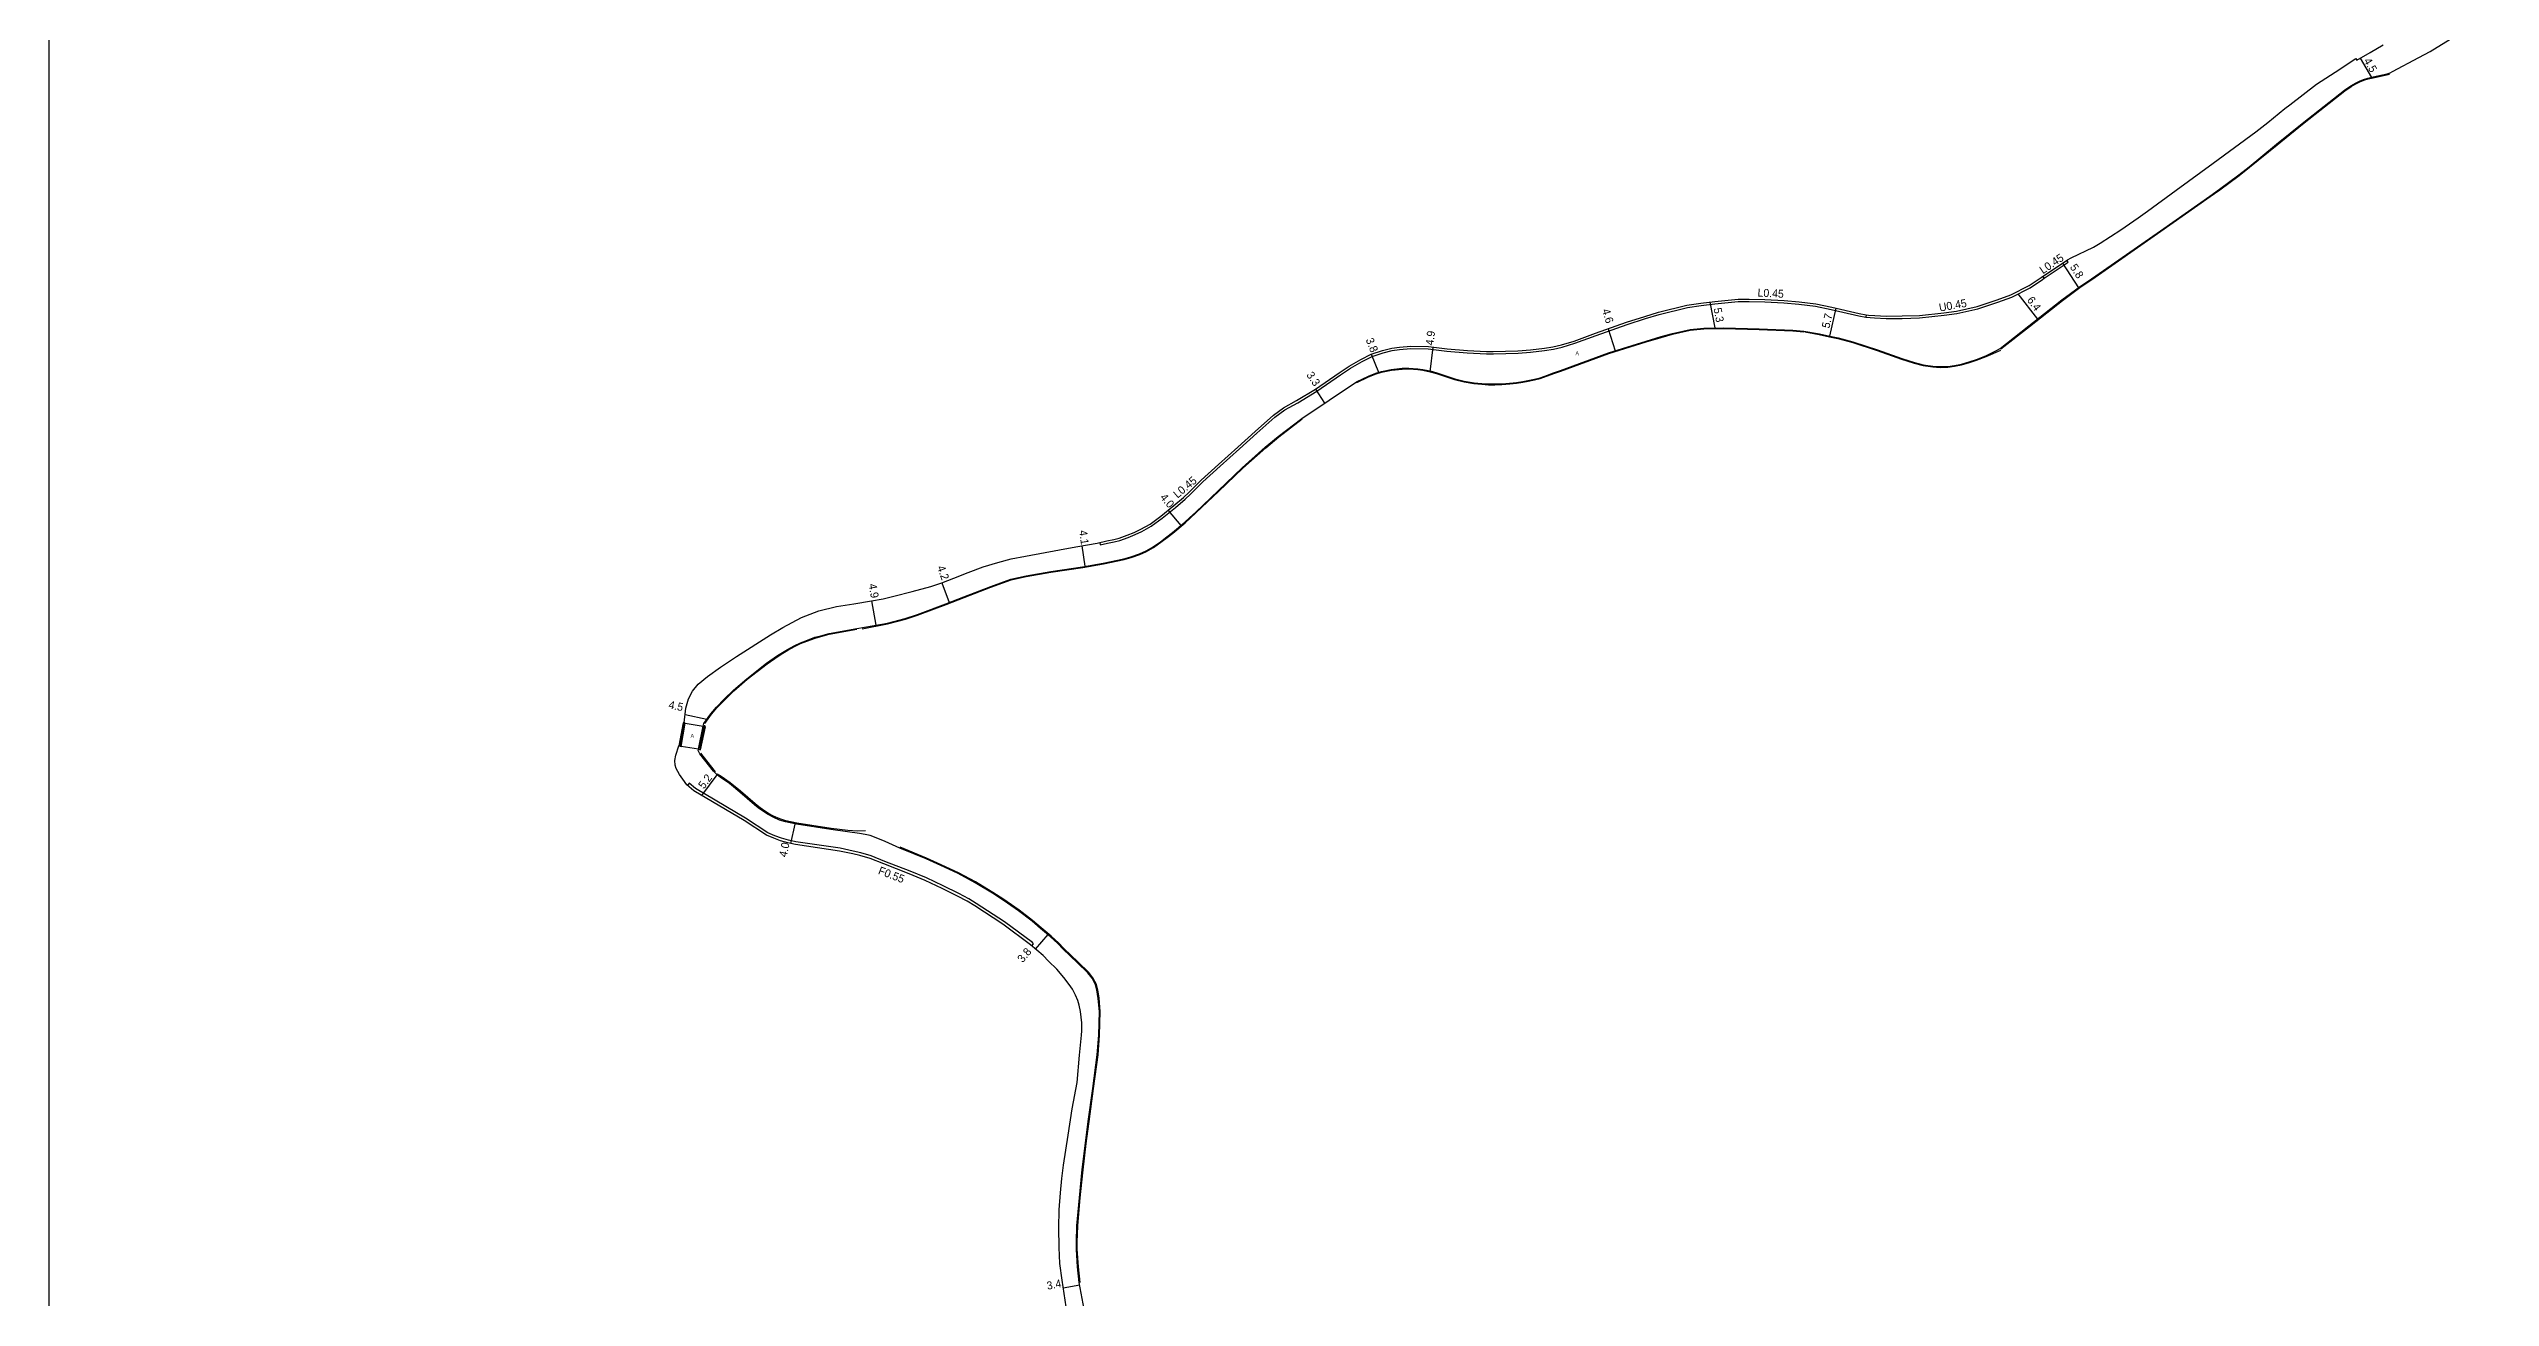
# Model space of a CAD drawing. Header units: metres. Extents: x -28000 to -24000, y -111000 to -108000.
# Drawn here: x -28000 to -27511.8, y -109093.5 to -108844 of the extents above; entities that cross this region are included whole.
import ezdxf

# ---------------------------------------------------------------- set-up
doc = ezdxf.new("R2010")
doc.units = ezdxf.units.M
doc.header["$LTSCALE"] = 2.5
for name, color, linetype in [('側溝・桝', 7, 'Continuous'), ('図郭', 7, 'Continuous'), ('幅員', 7, 'Continuous'), ('歩道・分離帯・安全施設', 7, 'Continuous'), ('舗装', 7, 'Continuous'), ('道路', 7, 'Continuous')]:
    doc.layers.add(name, color=color, linetype=linetype)
doc.styles.get("Standard").update_dxf_attribs({"font": ''})
doc.styles.add('YOKO_DECO', font='')
doc.styles.get('Standard').set_extended_font_data('@MS PGothic')
doc.styles.get('YOKO_DECO').set_extended_font_data('MS PGothic')

msp = doc.modelspace()

# ---------------------------------------------------------------- linework, layer by layer
at = {"layer": '側溝・桝'}
for points in [[(-27600.94, -108889.88), (-27596.18, -108886.7), (-27596.45, -108886.31)], [(-27636.55, -108897.21), (-27636.6, -108897.68), (-27634.88, -108897.82), (-27632.55, -108897.92), (-27629.34, -108897.9), (-27625.88, -108897.8), (-27620.98, -108897.25), (-27618.44, -108896.92), (-27614.21, -108896), (-27610.23, -108894.64), (-27607.45, -108893.65), (-27603.75, -108891.77), (-27601.32, -108890.14), (-27600.94, -108889.88), (-27601.21, -108889.49)], [(-27789.81, -108942.69), (-27789.72, -108943.15), (-27788.29, -108942.85), (-27786.93, -108942.55), (-27785.85, -108942.27), (-27784.17, -108941.69), (-27782.73, -108941.12), (-27781.42, -108940.47), (-27779.52, -108939.41), (-27777.36, -108937.84), (-27774.7, -108935.7), (-27772.75, -108934.05), (-27771.68, -108933.03), (-27769.23, -108930.58), (-27765.77, -108927.46), (-27761.9, -108923.99), (-27758.43, -108920.88), (-27754.79, -108917.65), (-27752.85, -108916.21), (-27750.25, -108914.76), (-27746.44, -108912.48), (-27741.68, -108909.17), (-27739.69, -108907.88), (-27737.38, -108906.53), (-27735.38, -108905.53), (-27733.15, -108904.8), (-27731.34, -108904.35), (-27729.86, -108904.11), (-27727.63, -108903.94), (-27724.13, -108904.01), (-27720.43, -108904.47), (-27716.33, -108904.82), (-27712.52, -108904.98), (-27711.12, -108905.02), (-27706.19, -108904.84), (-27703.68, -108904.67), (-27700.86, -108904.35), (-27699.12, -108904.08), (-27697.37, -108903.67), (-27694.8, -108902.89), (-27690.56, -108901.32), (-27684.36, -108899.13), (-27680.7, -108897.95), (-27677.96, -108897.11), (-27672.32, -108895.73), (-27669.57, -108895.36), (-27666.8, -108894.98), (-27662.17, -108894.56), (-27659.98, -108894.54), (-27656.85, -108894.59), (-27653, -108894.8), (-27650, -108895.06), (-27646.69, -108895.47), (-27643.54, -108896.12), (-27638.06, -108897.41), (-27636.6, -108897.68)], [(-27803.43, -109023.3), (-27803.07, -109022.88), (-27803.31, -109022.67), (-27808.89, -109018.52), (-27814.53, -109014.86), (-27816.04, -109013.93), (-27818.01, -109012.85), (-27821.13, -109011.31), (-27824.5, -109009.71), (-27827.76, -109008.4), (-27832.79, -109006.43), (-27835.57, -109005.35), (-27837.64, -109004.7), (-27839.12, -109004.36), (-27841.76, -109003.82), (-27850.61, -109002.52), (-27852.1, -109002.19), (-27853.5, -109001.82), (-27854.8, -109001.3), (-27856.24, -109000.7), (-27860.67, -108997.79), (-27870.67, -108991.88), (-27871.95, -108990.81), (-27872.31, -108991.24)]]:
    msp.add_lwpolyline(points, dxfattribs=at)
at = {"layer": '図郭'}
msp.add_lwpolyline([(-28000, -109200), (-27200, -109200), (-27200, -108600), (-28000, -108600)], close=True, dxfattribs=at)
at = {"layer": '幅員'}
for points in [[(-27537.74, -108845.87), (-27535.53, -108849.74)], [(-27597.28, -108886.87), (-27594.13, -108891.78)], [(-27606.24, -108893.03), (-27602.3, -108898.04)], [(-27667.83, -108894.64), (-27666.81, -108899.81)], [(-27643.85, -108901.43), (-27642.54, -108895.87)], [(-27723.78, -108908.56), (-27723.17, -108903.65)], [(-27688.15, -108899.97), (-27686.77, -108904.39)], [(-27735.56, -108905.09), (-27734.11, -108908.63)], [(-27746.7, -108912.08), (-27744.86, -108914.85)], [(-27776.18, -108936.28), (-27773.62, -108939.3)], [(-27793.4, -108943.35), (-27792.79, -108947.46)], [(-27821.43, -108950.76), (-27819.92, -108954.7)], [(-27835.45, -108954.36), (-27834.62, -108959.2)], [(-27872.75, -108977.1), (-27868.38, -108978.01)], [(-27869.41, -108993.27), (-27866.33, -108989.14)], [(-27851.62, -109002.87), (-27850.76, -108998.96)], [(-27802.65, -109023.98), (-27800.18, -109021.07)], [(-27797.15, -109091.65), (-27793.85, -109091.03)]]:
    msp.add_lwpolyline(points, dxfattribs=at)
at = {"layer": '歩道・分離帯・安全施設'}
for points in [[(-27609.66, -108904.02), (-27603.93, -108899.51), (-27597.32, -108894.31), (-27594.61, -108892.31), (-27593.82, -108891.73), (-27591.44, -108890.13), (-27577.63, -108880.51), (-27567.76, -108873.57), (-27565.83, -108872.19), (-27561.99, -108869.36), (-27559.89, -108867.72), (-27554.38, -108863.23), (-27548.94, -108858.81), (-27540.81, -108852.43), (-27539.55, -108851.55), (-27538.64, -108851.01), (-27537.82, -108850.64), (-27537.07, -108850.3), (-27536.2, -108850.05), (-27535.17, -108849.8), (-27531.91, -108849.1)], [(-27738.43, -108910.73), (-27736.06, -108909.58), (-27734.57, -108908.96), (-27733.46, -108908.64), (-27731.51, -108908.24), (-27729.37, -108908.03), (-27728, -108908), (-27726.22, -108908.11), (-27725.22, -108908.26), (-27723.78, -108908.56), (-27722.49, -108908.9), (-27718.89, -108910.13), (-27716.98, -108910.59), (-27715, -108910.91), (-27713.42, -108911.04), (-27712.08, -108911.16), (-27710.8, -108911.17), (-27709.4, -108911.13), (-27707.85, -108911), (-27706.5, -108910.85), (-27705.23, -108910.67), (-27704.17, -108910.47), (-27702.88, -108910.2), (-27701.74, -108909.94), (-27700.26, -108909.4), (-27699.04, -108908.94), (-27697.65, -108908.46), (-27688.04, -108904.94), (-27680.54, -108902.61), (-27677.53, -108901.7), (-27675.29, -108901.08), (-27671.74, -108900.29), (-27669.04, -108900.01), (-27665.02, -108899.91), (-27657.97, -108900.12), (-27651.25, -108900.42), (-27649.02, -108900.58)], [(-27648.83, -108900.61), (-27645.95, -108901.15), (-27643.88, -108901.57), (-27642.21, -108901.96), (-27639.24, -108902.73), (-27634.38, -108904.32), (-27629.48, -108906.08), (-27626.96, -108906.85), (-27625.17, -108907.3), (-27623.26, -108907.6), (-27621.77, -108907.7), (-27620.21, -108907.66), (-27618.87, -108907.49), (-27617.49, -108907.19), (-27615.91, -108906.75), (-27614.47, -108906.27), (-27612.59, -108905.54), (-27609.65, -108904.28)], [(-27837.36, -108959.95), (-27832.25, -108958.94), (-27828.7, -108958.01), (-27826.25, -108957.2), (-27820.57, -108955.1), (-27816.96, -108953.71), (-27811.59, -108951.64), (-27807.56, -108950.17), (-27804.54, -108949.48), (-27799.61, -108948.62), (-27793.25, -108947.67), (-27789.1, -108946.96), (-27784.98, -108946.1), (-27783.55, -108945.73), (-27781.82, -108945.12), (-27780.48, -108944.48), (-27779.09, -108943.69), (-27777.63, -108942.66), (-27776.34, -108941.71), (-27775.21, -108940.84), (-27772.76, -108938.75), (-27771.75, -108937.84), (-27770.56, -108936.71), (-27766.07, -108932.48), (-27761.22, -108927.86), (-27756.64, -108923.76), (-27754.05, -108921.6), (-27749.34, -108918.01)], [(-27868.81, -108978.85), (-27867.51, -108977.03), (-27866.38, -108975.72), (-27864.77, -108974.05), (-27862.98, -108972.32), (-27860.35, -108970.03), (-27856.36, -108966.94), (-27854.17, -108965.42), (-27853.24, -108964.81), (-27852.2, -108964.2), (-27850.91, -108963.51), (-27849.65, -108962.9), (-27848.23, -108962.33), (-27846.77, -108961.79), (-27845.58, -108961.46), (-27843.93, -108961.04), (-27838.4, -108960)], [(-27873.71, -108983.31), (-27872.88, -108978.58)], [(-27869.73, -108983.85), (-27868.78, -108979.24)], [(-27866.71, -108988.51), (-27869.63, -108984.79)], [(-27836.65, -109000.32), (-27838.26, -109000.38), (-27840.23, -109000.28), (-27843.56, -108999.87), (-27850.43, -108998.81), (-27852.59, -108998.33), (-27853.81, -108997.96), (-27855.07, -108997.41), (-27856.06, -108996.87), (-27856.98, -108996.28), (-27857.98, -108995.54), (-27858.74, -108994.96), (-27861.67, -108992.43), (-27863.72, -108990.72), (-27865.55, -108989.45), (-27866.37, -108989)], [(-27793.76, -109090.6), (-27794.11, -109087.46), (-27794.33, -109083.96), (-27794.34, -109082.5), (-27794.23, -109079.3), (-27793.74, -109073.66), (-27793.16, -109068.05), (-27792.53, -109062.8), (-27791.96, -109058.44), (-27791.06, -109051.81), (-27790.17, -109045.09), (-27789.88, -109041.14), (-27789.74, -109036.44), (-27789.95, -109033.79), (-27790.23, -109032.08), (-27790.51, -109031.05), (-27791.21, -109029.7), (-27792.09, -109028.58), (-27794.18, -109026.58), (-27795.65, -109025.18), (-27797.02, -109023.83), (-27798.1, -109022.74), (-27799.58, -109021.35), (-27801.54, -109019.68), (-27803.26, -109018.26), (-27805.98, -109016.19), (-27809.02, -109014.03), (-27811.21, -109012.63), (-27814.65, -109010.55), (-27818.1, -109008.69), (-27821.53, -109007.09), (-27824.46, -109005.79), (-27829.75, -109003.62)]]:
    msp.add_lwpolyline(points, dxfattribs=at)
at = {"layer": '舗装'}
for points in [[(-27872.73, -108978.8), (-27869.13, -108979.43)], [(-27870.08, -108984.03), (-27873.56, -108983.44)]]:
    msp.add_lwpolyline(points, dxfattribs=at)
at = {"layer": '道路'}
for points in [[(-27796.18, -109098.13), (-27797.38, -109090.14), (-27797.82, -109086.77), (-27797.96, -109083.61), (-27798.02, -109079.66), (-27797.92, -109076.1), (-27797.7, -109072.64), (-27797.44, -109069.83), (-27797.06, -109067.17), (-27796.17, -109061.16), (-27795.37, -109055.86), (-27794.35, -109050.62), (-27793.88, -109045.15), (-27793.51, -109041.18), (-27793.44, -109040.31), (-27793.44, -109038.67), (-27793.66, -109036.45), (-27793.92, -109035.2), (-27794.24, -109034.26), (-27794.68, -109033.16), (-27794.89, -109032.76), (-27795.31, -109031.99), (-27795.92, -109031.02), (-27797.04, -109029.61), (-27798.44, -109027.99), (-27800.05, -109026.36), (-27801.17, -109025.25), (-27803.66, -109023.11), (-27809.21, -109018.98), (-27814.83, -109015.33), (-27816.32, -109014.41), (-27818.27, -109013.35), (-27821.38, -109011.82), (-27824.73, -109010.23), (-27827.97, -109008.92), (-27833, -109006.95), (-27835.76, -109005.88), (-27837.79, -109005.24), (-27839.24, -109004.91), (-27841.85, -109004.38), (-27850.71, -109003.07), (-27852.23, -109002.73), (-27853.68, -109002.35), (-27855.01, -109001.82), (-27856.5, -109001.2), (-27860.97, -108998.27), (-27870.99, -108992.34), (-27872.43, -108991.14), (-27873.23, -108989.99), (-27873.86, -108989.04), (-27874.2, -108988.5), (-27874.52, -108987.86), (-27874.74, -108987.18), (-27874.79, -108986.27), (-27874.59, -108985.23), (-27874, -108983.36), (-27873.56, -108983.44), (-27872.73, -108978.8), (-27872.95, -108978.76), (-27872.59, -108975.8), (-27872.11, -108973.92), (-27871.29, -108972.44), (-27870.14, -108971.04), (-27868.31, -108969.49), (-27865.65, -108967.62), (-27862.51, -108965.51), (-27855.65, -108961.15), (-27853.21, -108959.68), (-27849.5, -108957.7), (-27845.98, -108956.36), (-27842.51, -108955.47), (-27839.01, -108954.98), (-27835.45, -108954.36), (-27833.14, -108953.95), (-27831.01, -108953.41), (-27827.33, -108952.46), (-27823.63, -108951.5), (-27821.43, -108950.76), (-27819.03, -108949.85), (-27816.18, -108948.7), (-27813.12, -108947.57), (-27810.24, -108946.68), (-27807.52, -108945.96), (-27804.67, -108945.42), (-27797.88, -108944.15), (-27794.64, -108943.58), (-27790.38, -108942.8), (-27788.39, -108942.39), (-27787.04, -108942.09), (-27785.98, -108941.81), (-27784.33, -108941.25), (-27782.92, -108940.69), (-27781.64, -108940.05), (-27779.77, -108939.01), (-27777.65, -108937.46), (-27775, -108935.33), (-27773.07, -108933.69), (-27772.01, -108932.69), (-27769.56, -108930.24), (-27766.08, -108927.11), (-27762.22, -108923.63), (-27758.75, -108920.53), (-27755.09, -108917.28), (-27753.1, -108915.81), (-27750.48, -108914.35), (-27746.7, -108912.08), (-27741.95, -108908.78), (-27739.94, -108907.48), (-27737.6, -108906.11), (-27735.56, -108905.09), (-27733.28, -108904.34), (-27731.44, -108903.88), (-27729.91, -108903.64), (-27727.65, -108903.47), (-27724.1, -108903.54), (-27720.38, -108904), (-27716.3, -108904.35), (-27712.5, -108904.51), (-27711.13, -108904.55), (-27706.22, -108904.37), (-27703.72, -108904.19), (-27700.92, -108903.88), (-27699.21, -108903.61), (-27697.49, -108903.21), (-27694.95, -108902.45), (-27690.72, -108900.87), (-27684.51, -108898.68), (-27680.84, -108897.5), (-27678.08, -108896.66), (-27672.41, -108895.26), (-27669.64, -108894.89), (-27666.85, -108894.51), (-27662.19, -108894.09), (-27659.98, -108894.06), (-27656.83, -108894.12), (-27652.97, -108894.33), (-27649.95, -108894.59), (-27646.61, -108895), (-27643.44, -108895.66), (-27637.96, -108896.95), (-27636.55, -108897.21), (-27636.08, -108897.25), (-27634.85, -108897.34), (-27632.54, -108897.45), (-27629.35, -108897.43), (-27625.91, -108897.33), (-27621.03, -108896.78), (-27618.52, -108896.45), (-27614.34, -108895.55), (-27610.39, -108894.2), (-27607.63, -108893.21), (-27603.99, -108891.36), (-27601.58, -108889.74), (-27596.31, -108886.22), (-27595.55, -108885.83), (-27591.09, -108883.66), (-27589.8, -108882.87), (-27585.66, -108880.21), (-27582.16, -108877.83), (-27580.32, -108876.49), (-27574.55, -108872.29), (-27567.2, -108866.89), (-27558.65, -108860.61), (-27556.26, -108858.74), (-27552.83, -108855.93), (-27551.84, -108855.22), (-27546.49, -108851.11), (-27542.75, -108848.7), (-27538.67, -108845.99), (-27538.47, -108846.29), (-27535.8, -108844.74), (-27533.17, -108843.27)], [(-27791.14, -109105.54), (-27793.93, -109090.62), (-27794.29, -109087.47), (-27794.5, -109083.97), (-27794.51, -109082.49), (-27794.4, -109079.29), (-27793.91, -109073.65), (-27793.33, -109068.03), (-27792.7, -109062.77), (-27792.13, -109058.42), (-27791.23, -109051.79), (-27790.34, -109045.07), (-27790.05, -109041.13), (-27789.91, -109036.44), (-27790.13, -109033.82), (-27790.4, -109032.11), (-27790.67, -109031.11), (-27791.36, -109029.79), (-27792.22, -109028.7), (-27794.3, -109026.7), (-27795.77, -109025.3), (-27797.14, -109023.95), (-27798.22, -109022.87), (-27799.69, -109021.48), (-27801.65, -109019.82), (-27803.37, -109018.4), (-27806.08, -109016.33), (-27809.12, -109014.17), (-27811.3, -109012.78), (-27814.74, -109010.7), (-27818.18, -109008.85), (-27821.6, -109007.25), (-27824.53, -109005.95), (-27829.81, -109003.78), (-27832.74, -109002.43), (-27834.52, -109001.72), (-27835.77, -109001.28), (-27836.76, -109001.04), (-27837.85, -109000.83), (-27840.25, -109000.5), (-27843.59, -109000.08), (-27850.47, -108999.02), (-27852.65, -108998.54), (-27853.89, -108998.16), (-27855.16, -108997.61), (-27856.17, -108997.06), (-27857.1, -108996.46), (-27858.12, -108995.72), (-27858.88, -108995.13), (-27861.81, -108992.6), (-27863.85, -108990.89), (-27865.67, -108989.64), (-27866.43, -108989.07), (-27867.07, -108988.43), (-27869.8, -108984.93), (-27870.12, -108984.27), (-27870.08, -108984.03), (-27869.13, -108979.43), (-27869, -108978.9), (-27867.62, -108976.94), (-27866.49, -108975.62), (-27864.87, -108973.95), (-27863.08, -108972.22), (-27860.44, -108969.92), (-27856.45, -108966.82), (-27854.25, -108965.3), (-27853.31, -108964.69), (-27852.27, -108964.08), (-27850.97, -108963.38), (-27849.71, -108962.77), (-27848.28, -108962.19), (-27846.81, -108961.65), (-27845.61, -108961.32), (-27843.96, -108960.9), (-27838.43, -108959.86), (-27832.28, -108958.8), (-27828.74, -108957.87), (-27826.3, -108957.06), (-27820.62, -108954.97), (-27817.01, -108953.58), (-27811.64, -108951.51), (-27807.6, -108950.03), (-27804.57, -108949.34), (-27799.63, -108948.48), (-27793.27, -108947.53), (-27789.13, -108946.82), (-27785.02, -108945.96), (-27783.59, -108945.59), (-27781.87, -108944.98), (-27780.55, -108944.36), (-27779.16, -108943.57), (-27777.71, -108942.55), (-27776.43, -108941.59), (-27775.3, -108940.72), (-27772.85, -108938.64), (-27771.84, -108937.73), (-27770.65, -108936.61), (-27766.16, -108932.37), (-27761.32, -108927.75), (-27756.73, -108923.65), (-27754.14, -108921.49), (-27749.43, -108917.9), (-27738.49, -108910.6), (-27736.12, -108909.44), (-27734.61, -108908.83), (-27733.5, -108908.5), (-27731.53, -108908.1), (-27729.38, -108907.88), (-27728, -108907.86), (-27726.21, -108907.97), (-27725.19, -108908.12), (-27723.75, -108908.42), (-27722.44, -108908.76), (-27718.85, -108910), (-27716.95, -108910.45), (-27714.98, -108910.77), (-27713.41, -108910.9), (-27712.07, -108911.01), (-27710.8, -108911.02), (-27709.4, -108910.98), (-27707.86, -108910.85), (-27706.52, -108910.71), (-27705.25, -108910.53), (-27704.2, -108910.33), (-27702.91, -108910.06), (-27701.78, -108909.8), (-27700.31, -108909.26), (-27699.08, -108908.81), (-27697.7, -108908.32), (-27688.09, -108904.8), (-27680.58, -108902.47), (-27677.57, -108901.56), (-27675.32, -108900.94), (-27671.76, -108900.15), (-27669.05, -108899.87), (-27665.02, -108899.77), (-27657.97, -108899.98), (-27651.24, -108900.27), (-27649, -108900.47), (-27645.92, -108901.01), (-27643.85, -108901.43), (-27642.18, -108901.82), (-27639.2, -108902.6), (-27634.33, -108904.18), (-27629.44, -108905.94), (-27626.92, -108906.72), (-27625.14, -108907.16), (-27623.24, -108907.46), (-27621.77, -108907.55), (-27620.22, -108907.52), (-27618.9, -108907.35), (-27617.52, -108907.05), (-27615.95, -108906.61), (-27614.52, -108906.14), (-27612.64, -108905.4), (-27610.64, -108904.42), (-27609.75, -108903.91), (-27604.02, -108899.4), (-27597.41, -108894.19), (-27594.7, -108892.19), (-27593.9, -108891.61), (-27591.52, -108890.01), (-27577.71, -108880.4), (-27567.84, -108873.46), (-27565.92, -108872.07), (-27562.07, -108869.24), (-27559.98, -108867.61), (-27554.48, -108863.12), (-27549.03, -108858.69), (-27540.9, -108852.31), (-27539.63, -108851.43), (-27538.71, -108850.88), (-27537.88, -108850.51), (-27537.12, -108850.16), (-27536.23, -108849.91), (-27535.2, -108849.66), (-27532.39, -108849.05), (-27531.79, -108848.83), (-27531.29, -108848.6), (-27526.05, -108845.77), (-27523.75, -108844.56), (-27519.77, -108842.08)]]:
    msp.add_lwpolyline(points, dxfattribs=at)
for points in [[(-27873.17, -108978.72), (-27874, -108983.36), (-27873.56, -108983.44), (-27872.73, -108978.8)], [(-27870.08, -108984.03), (-27873.56, -108983.44), (-27872.73, -108978.8), (-27869.13, -108979.43)], [(-27869.13, -108979.43), (-27870.08, -108984.03), (-27869.65, -108984.11), (-27868.7, -108979.51)]]:
    msp.add_lwpolyline(points, close=True, dxfattribs=at)

# ---------------------------------------------------------------- texts
at = {"layer": '側溝・桝'}
for s, rotation, p in [('L0.45', 34, (-27601.22, -108889.11)), ('L0.45', 357, (-27658.31, -108893.53)), ('U0.45', 10, (-27621.85, -108896.56)), ('L0.45', 40, (-27774.29, -108933.95)), ('F0.55', 339, (-27834.27, -109008.89))]:
    msp.add_text(s, height=1.6, rotation=rotation, dxfattribs=at).set_placement(p)
at = {"layer": '幅員'}
for s, rotation, p in [('4.5', 300, (-27537.13, -108846.42)), ('5.8', 303, (-27595.89, -108887.67)), ('6.4', 307, (-27604.49, -108894.27)), ('4.6', 287, (-27689.41, -108896.26)), ('5.3', 281, (-27667.1, -108895.95)), ('5.7', 77, (-27643.92, -108899.98)), ('3.8', 292, (-27736.68, -108902.18)), ('4.9', 83, (-27723.11, -108903.38)), ('3.3', 304, (-27748.58, -108909.22)), ('4.0', 310, (-27777.88, -108933.74)), ('4.1', 278, (-27793.97, -108940.34)), ('4.2', 290, (-27822.4, -108947.64)), ('4.9', 280, (-27836.07, -108951.06)), ('4.5', 348, (-27876.16, -108975.83)), ('5.2', 53, (-27869, -108992.08)), ('4.0', 78, (-27852.45, -109005.68)), ('3.8', 50, (-27805.24, -109026.78)), ('3.4', 11, (-27800.27, -109092.06))]:
    msp.add_text(s, height=1.6, rotation=rotation, dxfattribs=at).set_placement(p)
at = {"layer": '舗装', "style": 'YOKO_DECO'}
for p in [(-27694.69, -108905.26, 480.91), (-27871.67, -108981.69, 502.01)]:
    msp.add_text('A', height=0.75, dxfattribs=at).set_placement(p)

doc.saveas('drawing.dxf')
